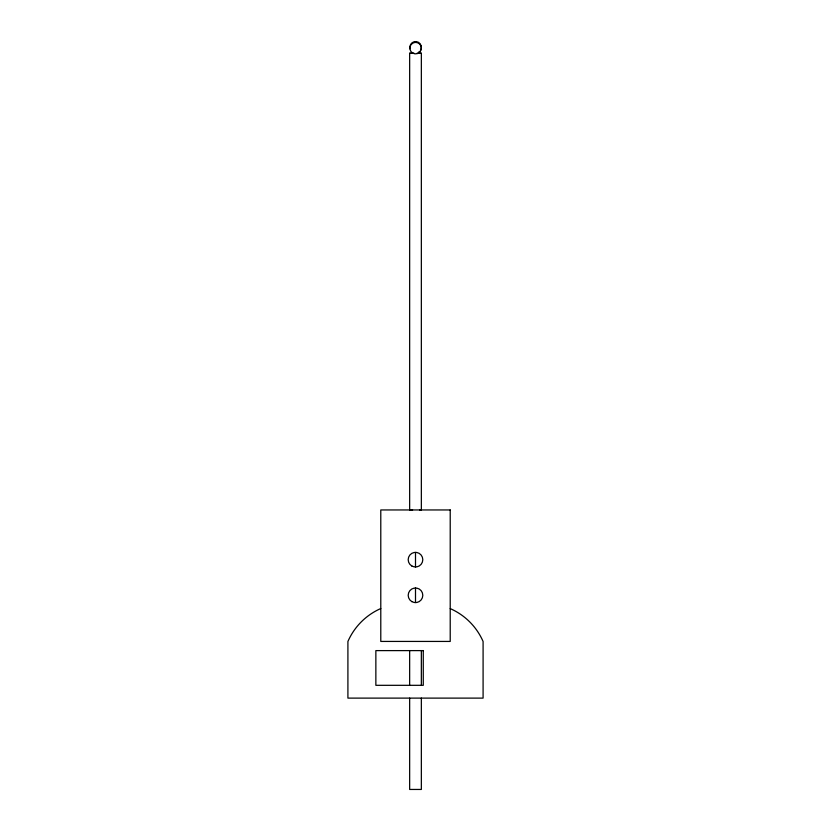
<?xml version="1.0" encoding="UTF-8"?>
<svg xmlns="http://www.w3.org/2000/svg" width="831" height="831" viewBox="0 0 831 831"><rect width="100%" height="100%" fill="white"/><g stroke="black" fill="none" stroke-linecap="round" stroke-linejoin="round"><path stroke-width="1.25" d="M412.581 509.964L409.652 509.954L409.662 53.246L413.994 53.257M419.634 509.964L421.348 509.954L421.348 53.246L418.429 53.246M421.348 53.246L417.017 53.257M412.581 53.257L409.662 53.246M421.348 650.611L421.348 685.315M421.348 698.113L421.348 789.45L409.652 789.45L409.652 698.113M415.5 552.366L415.5 566.981M415.5 587.995L415.5 602.61M409.652 650.611L409.652 685.315M410.057 48.78A5.744 5.744 0 0 1 416.352 41.602A5.744 5.744 0 0 1 420.579 50.172M419.665 51.356A5.744 5.744 0 0 1 418.481 52.27M450.215 608.593A63.852 63.852 0 0 1 483.091 641.48L483.091 698.113L347.909 698.113L347.909 641.48A63.966 63.966 0 0 1 380.785 608.531M450.215 509.954L380.785 509.954L380.785 641.428L450.215 641.439L450.215 509.954M423.27 650.611L375.861 650.611L375.861 685.315L423.27 685.315L423.27 650.611M412.727 53.111A5.744 5.744 0 0 0 421.348 48.125A5.744 5.744 0 0 0 412.727 43.15A5.744 5.744 0 0 0 412.727 53.111M411.844 601.623A7.302 7.302 0 0 0 422.802 595.297A7.302 7.302 0 0 0 411.844 588.971A7.302 7.302 0 0 0 411.844 601.623M411.844 566.004A7.302 7.302 0 0 0 422.802 559.678A7.302 7.302 0 0 0 411.844 553.342A7.302 7.302 0 0 0 411.844 566.004"/></g></svg>
